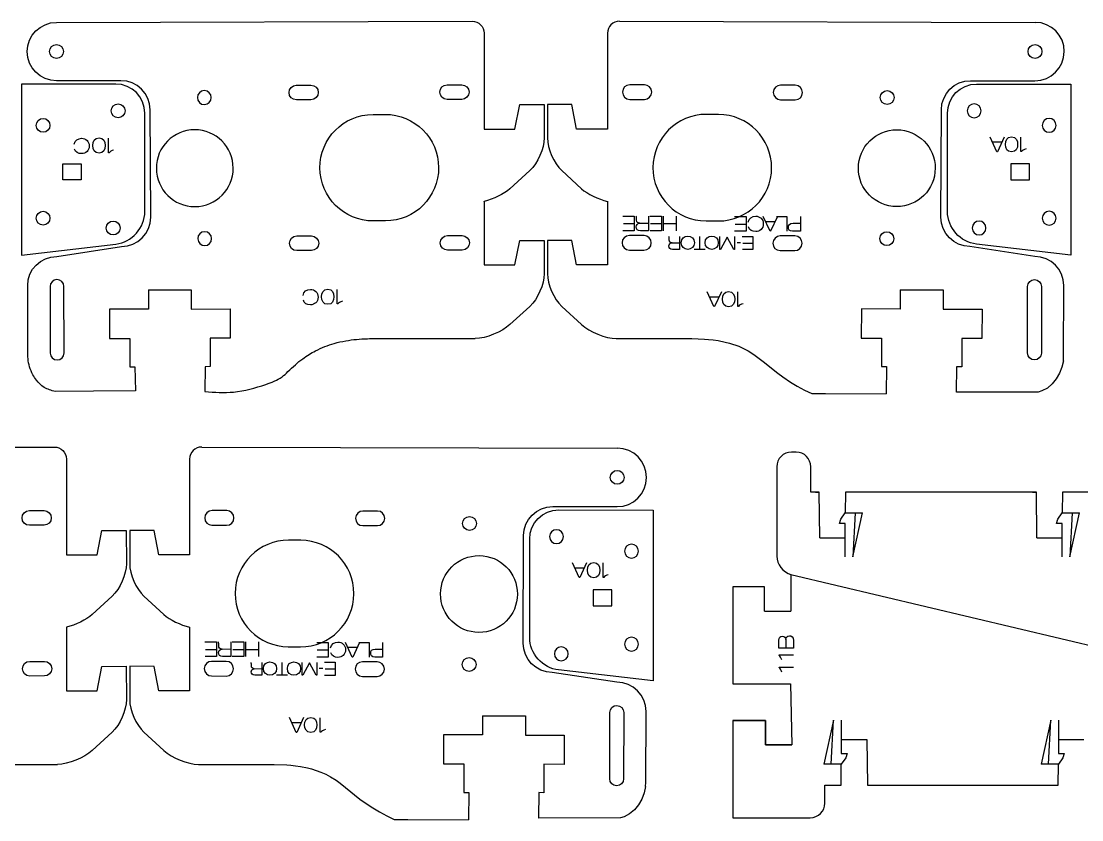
# Model space of a CAD drawing. Header units: millimetres. Extents: x -1200 to 0, y -900 to 0.
# Drawn here: x -472.6 to -254.6, y -438.1 to -273.9 of the extents above; entities that cross this region are included whole.
import ezdxf

# ---------------------------------------------------------------- set-up
doc = ezdxf.new("R2010")
doc.units = ezdxf.units.MM
doc.layers.add('CUTS', color=1, linetype='Continuous', true_color=0xff0000)
doc.layers.add('TEXT', color=5, linetype='Continuous', true_color=0x0000ff)

msp = doc.modelspace()

# ---------------------------------------------------------------- linework, layer by layer
at = {"layer": 'CUTS', "color": 1, "lineweight": 25, "true_color": 0xff0000}
for p, q in [((-465.4, -274.15), (-379.96, -273.92)), ((-349.66, -273.92), (-264.21, -274.15)), ((-446.49, -329.18), (-437.69, -329.15)), ((-446.48, -329.18), (-446.48, -333.13)), ((-437.69, -329.15), (-437.68, -333.1)), ((-291.93, -329.16), (-291.94, -333.1)), ((-291.93, -329.16), (-283.14, -329.18)), ((-283.14, -329.18), (-283.14, -333.13)), ((-446.48, -333.13), (-454.48, -333.16)), ((-454.48, -333.16), (-454.47, -339.16)), ((-437.68, -333.1), (-429.68, -333.07)), ((-429.68, -333.07), (-429.67, -339.07)), ((-299.94, -333.07), (-299.95, -339.07)), ((-291.94, -333.1), (-299.94, -333.07)), ((-283.14, -333.13), (-275.14, -333.16)), ((-275.14, -333.16), (-275.15, -339.16)), ((-454.47, -339.16), (-450.29, -339.14)), ((-450.29, -339.14), (-450.29, -344.99)), ((-429.67, -339.07), (-433.81, -339.09)), ((-433.81, -339.09), (-433.81, -344.94)), ((-399.85, -339.18), (-379.31, -339.16)), ((-350.31, -339.16), (-334.79, -339.17)), ((-334.79, -339.17), (-332.15, -339.29)), ((-332.15, -339.29), (-331.34, -339.36)), ((-331.34, -339.36), (-330.41, -339.46)), ((-330.41, -339.46), (-329.36, -339.6)), ((-329.36, -339.6), (-327.94, -339.88)), ((-327.94, -339.88), (-327.07, -340.09)), ((-327.07, -340.09), (-325.14, -340.74)), ((-299.95, -339.07), (-295.81, -339.09)), ((-295.81, -339.09), (-295.81, -344.93)), ((-275.15, -339.16), (-279.32, -339.14)), ((-279.32, -339.14), (-279.32, -344.99)), ((-325.14, -340.74), (-324.14, -341.19)), ((-324.14, -341.19), (-323.21, -341.7)), ((-323.21, -341.7), (-322.06, -342.44)), ((-471.24, -343.34), (-471.26, -342.91)), ((-322.06, -342.44), (-321.23, -343.04)), ((-321.23, -343.04), (-320.14, -343.91)), ((-320.14, -343.91), (-317.14, -346.3)), ((-258.42, -343.75), (-258.7, -345.03)), ((-258.42, -343.75), (-258.36, -342.91)), ((-450.29, -344.99), (-449.25, -344.98)), ((-449.25, -344.98), (-449.11, -349.94)), ((-434.85, -344.96), (-434.86, -350.06)), ((-433.81, -344.94), (-434.85, -344.96)), ((-317.14, -346.3), (-316.09, -347.07)), ((-295.81, -344.93), (-294.77, -344.94)), ((-294.77, -344.94), (-294.83, -350.56)), ((-280.37, -344.98), (-280.42, -350.21)), ((-279.32, -344.99), (-280.37, -344.98)), ((-259.2, -346.29), (-259.88, -347.46)), ((-258.7, -345.03), (-259.2, -346.29)), ((-316.09, -347.07), (-314.5, -348.13)), ((-314.5, -348.13), (-313.13, -348.94)), ((-260.73, -348.5), (-261.71, -349.35)), ((-259.88, -347.46), (-260.73, -348.5)), ((-457.81, -350.01), (-465.65, -350.05)), ((-449.11, -349.94), (-457.81, -350.01)), ((-313.13, -348.94), (-311.62, -349.77)), ((-311.62, -349.77), (-310.13, -350.49)), ((-310.13, -350.49), (-307.31, -350.5)), ((-307.31, -350.5), (-294.83, -350.56)), ((-263.6, -350.17), (-280.4, -350.21)), ((-262.81, -349.94), (-263.6, -350.17)), ((-261.71, -349.35), (-262.81, -349.94)), ((-551.28, -361.71), (-465.83, -361.48)), ((-435.53, -361.48), (-350.09, -361.71)), ((-310.33, -370.73), (-310.33, -365.53)), ((-308.59, -370.73), (-310.33, -370.73)), ((-309.39, -370.73), (-308.59, -370.73)), ((-308.49, -380.12), (-308.59, -370.73)), ((-303.19, -370.73), (-303.26, -375.02)), ((-263.97, -370.73), (-303.19, -370.73)), ((-264.77, -370.73), (-263.97, -370.73)), ((-263.87, -380.12), (-263.97, -370.73)), ((-258.57, -370.73), (-258.64, -375.02)), ((-219.35, -370.73), (-258.57, -370.73)), ((-308.49, -380.12), (-303.29, -380.12)), ((-263.87, -380.12), (-258.67, -380.12)), ((-314.43, -387.71), (-203.62, -414)), ((-314.43, -387.71), (-314.43, -395.2)), ((-319.83, -390.2), (-326.33, -390.2)), ((-326.33, -390.2), (-326.33, -410.2)), ((-319.83, -395.2), (-319.83, -390.2)), ((-319.83, -395.2), (-314.43, -395.2)), ((-326.33, -410.2), (-314.53, -410.2)), ((-314.53, -410.2), (-314.23, -422.69)), ((-377.81, -416.72), (-377.81, -420.66)), ((-377.81, -416.72), (-369.01, -416.74)), ((-369.01, -416.74), (-369.01, -420.69)), ((-326.33, -417.69), (-319.63, -417.69)), ((-319.63, -417.69), (-326.33, -417.69)), ((-326.33, -417.69), (-326.33, -437.69)), ((-319.63, -417.69), (-319.63, -422.69)), ((-319.63, -422.69), (-319.63, -417.69)), ((-385.81, -420.63), (-385.82, -426.63)), ((-377.81, -420.66), (-385.81, -420.63)), ((-369.01, -420.69), (-361.01, -420.72)), ((-361.01, -420.72), (-361.02, -426.72)), ((-319.63, -422.69), (-314.23, -422.69)), ((-314.23, -422.69), (-319.63, -422.69)), ((-304.01, -421.6), (-298.81, -421.6)), ((-298.81, -421.6), (-298.71, -430.99)), ((-259.39, -421.6), (-254.19, -421.6)), ((-485.72, -426.74), (-465.19, -426.72)), ((-436.18, -426.72), (-420.67, -426.73)), ((-420.67, -426.73), (-418.03, -426.85)), ((-418.03, -426.85), (-417.21, -426.92)), ((-417.21, -426.92), (-416.28, -427.02)), ((-416.28, -427.02), (-415.23, -427.16)), ((-415.23, -427.16), (-413.81, -427.44)), ((-385.82, -426.63), (-381.68, -426.65)), ((-381.68, -426.65), (-381.68, -432.49)), ((-361.02, -426.72), (-365.2, -426.7)), ((-365.2, -426.7), (-365.2, -432.55)), ((-259.49, -430.99), (-259.42, -426.7)), ((-413.81, -427.44), (-412.94, -427.65)), ((-412.94, -427.65), (-411.02, -428.3)), ((-411.02, -428.3), (-410.01, -428.75)), ((-410.01, -428.75), (-409.08, -429.26)), ((-409.08, -429.26), (-407.93, -430)), ((-407.93, -430), (-407.1, -430.6)), ((-407.1, -430.6), (-406.01, -431.47)), ((-406.01, -431.47), (-403.02, -433.86)), ((-344.29, -431.31), (-344.57, -432.59)), ((-344.29, -431.31), (-344.23, -430.47)), ((-298.71, -430.99), (-297.91, -430.99)), ((-298.71, -430.99), (-259.49, -430.99)), ((-381.68, -432.49), (-380.65, -432.5)), ((-380.65, -432.5), (-380.7, -438.12)), ((-366.25, -432.54), (-366.29, -437.77)), ((-365.2, -432.55), (-366.25, -432.54)), ((-344.57, -432.59), (-345.07, -433.85)), ((-403.02, -433.86), (-401.96, -434.63)), ((-401.96, -434.63), (-400.37, -435.69)), ((-400.37, -435.69), (-399, -436.5)), ((-345.75, -435.02), (-346.6, -436.06)), ((-345.07, -433.85), (-345.75, -435.02)), ((-399, -436.5), (-397.49, -437.33)), ((-397.49, -437.33), (-396, -438.05)), ((-396, -438.05), (-393.18, -438.06)), ((-393.18, -438.06), (-380.7, -438.12)), ((-349.47, -437.73), (-366.27, -437.77)), ((-348.69, -437.5), (-349.47, -437.73)), ((-347.59, -436.91), (-348.69, -437.5)), ((-346.6, -436.06), (-347.59, -436.91)), ((-326.33, -437.69), (-310.43, -437.69))]:
    msp.add_line(p, q, dxfattribs=at)
for points in [[(-377.48, -276.38), (-377.48, -296.09), (-371.15, -296.09), (-370.17, -291.07), (-365.17, -291.05), (-365.15, -297.9)], [(-352.14, -276.38), (-352.14, -296.09), (-358.47, -296.09), (-359.45, -291.07), (-364.45, -291.05), (-364.47, -297.9)], [(-453.21, -286.84), (-472.58, -286.89), (-472.58, -322.01), (-453.18, -319.76)], [(-452.14, -286.15), (-465.37, -286.17)], [(-416.09, -287.08), (-413.08, -287.07), (-413.08, -287.07)], [(-385.09, -287), (-382.08, -286.99), (-382.08, -286.99)], [(-344.53, -287), (-347.54, -286.99), (-347.54, -286.99)], [(-313.53, -287.08), (-316.54, -287.07), (-316.54, -287.07)], [(-277.48, -286.15), (-264.25, -286.17)], [(-276.26, -286.84), (-256.89, -286.89), (-256.89, -322.01), (-276.29, -319.76)], [(-413.07, -290.07), (-416.08, -290.08)], [(-382.07, -289.99), (-385.08, -290)], [(-347.55, -289.99), (-344.54, -290)], [(-316.55, -290.07), (-313.54, -290.08)], [(-447.22, -313.07), (-447.22, -292.85), (-447.22, -292.85)], [(-447.22, -313.07), (-447.22, -292.85), (-447.22, -292.85)], [(-446.02, -314.23), (-446.13, -292.14)], [(-400.32, -293.09), (-397.82, -293.08), (-397.82, -293.08)], [(-329.3, -293.09), (-331.8, -293.08), (-331.8, -293.08)], [(-283.6, -314.23), (-283.49, -292.14)], [(-282.25, -313.07), (-282.25, -292.85), (-282.25, -292.85)], [(-282.25, -313.07), (-282.25, -292.85), (-282.25, -292.85)], [(-464.09, -303.97), (-464.09, -303.26), (-460.29, -303.26), (-460.29, -306.56), (-464.09, -306.56), (-464.09, -303.97), (-464.09, -303.97)], [(-368.08, -304.6), (-372.17, -308.36)], [(-361.54, -304.6), (-357.45, -308.36)], [(-265.38, -303.97), (-265.38, -303.26), (-269.18, -303.26), (-269.18, -306.56), (-265.38, -306.56), (-265.38, -303.97), (-265.38, -303.97)], [(-377.48, -310.96), (-377.48, -310.95), (-377.48, -324.03), (-371.15, -324.03), (-370.17, -319.01), (-365.17, -319), (-365.15, -325.84)], [(-352.14, -310.96), (-352.14, -310.95), (-352.14, -324.03), (-358.47, -324.03), (-359.45, -319.01), (-364.45, -319), (-364.47, -325.84)], [(-397.76, -314.98), (-400.26, -314.99)], [(-331.86, -314.98), (-329.36, -314.99)], [(-416.01, -318.08), (-413, -318.07), (-413, -318.07)], [(-385.01, -318), (-382, -317.99), (-382, -317.99)], [(-344.61, -318), (-347.62, -317.99), (-347.62, -317.99)], [(-313.61, -318.08), (-316.62, -318.07), (-316.62, -318.07)], [(-465.32, -322.28), (-452.01, -320.25)], [(-264.3, -322.28), (-277.61, -320.25)], [(-412.99, -321.07), (-416, -321.08)], [(-381.99, -320.99), (-385, -321)], [(-347.63, -320.99), (-344.62, -321)], [(-316.63, -321.07), (-313.62, -321.08)], [(-471.26, -342.91), (-471.3, -328.29)], [(-466.71, -328.48), (-466.68, -342.15), (-466.68, -342.15)], [(-463.83, -342.14), (-463.86, -328.48)], [(-265.79, -342.14), (-265.76, -328.47)], [(-262.91, -328.48), (-262.94, -342.15), (-262.94, -342.15)], [(-258.36, -342.91), (-258.32, -328.29)], [(-368.08, -332.55), (-372.17, -336.31)], [(-361.54, -332.55), (-357.45, -336.31)], [(-463.36, -363.94), (-463.36, -383.65), (-457.03, -383.65), (-456.04, -378.63), (-451.04, -378.61), (-451.02, -385.46)], [(-438.01, -363.94), (-438.01, -383.65), (-444.34, -383.65), (-445.32, -378.63), (-450.32, -378.61), (-450.34, -385.46)], [(-313.33, -362.53), (-314.33, -362.53)], [(-317.33, -365.53), (-317.33, -366.23)], [(-470.96, -374.56), (-467.95, -374.55), (-467.95, -374.55)], [(-430.4, -374.56), (-433.41, -374.55), (-433.41, -374.55)], [(-399.4, -374.64), (-402.41, -374.63), (-402.41, -374.63)], [(-363.35, -373.71), (-350.12, -373.73)], [(-362.13, -374.4), (-342.76, -374.45), (-342.76, -409.57), (-362.16, -407.32)], [(-317.33, -373.73), (-317.33, -374.43)], [(-303.26, -384.06), (-303.26, -377.22), (-304.46, -377.22), (-304.18, -376.34), (-303.26, -375.02), (-301.2, -375.02), (-301.7, -384.06), (-299.69, -375.02)], [(-301.2, -375.02), (-299.69, -375.02)], [(-258.63, -384.06), (-258.63, -377.22), (-259.84, -377.22), (-259.55, -376.34), (-258.64, -375.02), (-256.58, -375.02), (-257.08, -384.06), (-255.07, -375.02)], [(-256.58, -375.02), (-255.07, -375.02)], [(-467.95, -377.55), (-470.96, -377.56)], [(-433.42, -377.55), (-430.41, -377.56)], [(-402.42, -377.63), (-399.41, -377.64)], [(-415.17, -380.65), (-417.67, -380.64), (-417.67, -380.64)], [(-369.47, -401.79), (-369.37, -379.7)], [(-368.12, -400.63), (-368.12, -380.41), (-368.12, -380.41)], [(-368.12, -400.63), (-368.12, -380.41), (-368.12, -380.41)], [(-317.33, -380.43), (-317.33, -383.92)], [(-453.95, -392.16), (-458.04, -395.92)], [(-447.41, -392.16), (-443.32, -395.92)], [(-351.25, -391.53), (-351.25, -390.82), (-355.05, -390.82), (-355.05, -394.12), (-351.25, -394.12), (-351.25, -391.53), (-351.25, -391.53)], [(-463.35, -398.52), (-463.36, -398.51), (-463.36, -411.59), (-457.03, -411.59), (-456.04, -406.57), (-451.04, -406.56), (-451.02, -413.4)], [(-438.01, -398.52), (-438.01, -398.51), (-438.01, -411.59), (-444.34, -411.59), (-445.32, -406.57), (-450.32, -406.56), (-450.34, -413.4)], [(-417.73, -402.54), (-415.23, -402.55)], [(-470.88, -405.56), (-467.87, -405.55), (-467.87, -405.55)], [(-430.48, -405.56), (-433.49, -405.55), (-433.49, -405.55)], [(-399.48, -405.64), (-402.49, -405.63), (-402.49, -405.63)], [(-467.86, -408.55), (-470.87, -408.56)], [(-433.5, -408.55), (-430.49, -408.56)], [(-402.5, -408.63), (-399.49, -408.64)], [(-350.18, -409.84), (-363.48, -407.81)], [(-351.66, -429.7), (-351.63, -416.03)], [(-348.78, -416.04), (-348.81, -429.71), (-348.81, -429.71)], [(-344.23, -430.47), (-344.19, -415.85)], [(-304.08, -417.66), (-304.08, -424.5), (-302.88, -424.5), (-303.16, -425.38), (-304.08, -426.7), (-306.14, -426.7), (-305.64, -417.66), (-307.65, -426.7)], [(-259.42, -417.66), (-259.42, -424.5), (-258.22, -424.5), (-258.51, -425.38), (-259.42, -426.7), (-261.48, -426.7), (-260.98, -417.66), (-262.99, -426.7)], [(-453.95, -420.11), (-458.04, -423.87)], [(-447.41, -420.11), (-443.32, -423.87)], [(-306.14, -426.7), (-307.65, -426.7)], [(-307.43, -434.69), (-307.43, -430.99), (-304.11, -430.99), (-304.08, -426.7)], [(-261.48, -426.7), (-262.99, -426.7)]]:
    msp.add_lwpolyline(points, dxfattribs=at)
for points in [[(-471.39, -280.18), (-471.4, -276.87), (-468.72, -274.16), (-465.4, -274.15)], [(-379.96, -273.92), (-378.6, -273.92), (-377.49, -275.02), (-377.48, -276.38)], [(-349.66, -273.92), (-351.02, -273.92), (-352.13, -275.02), (-352.14, -276.38)], [(-258.23, -280.18), (-258.22, -276.87), (-260.9, -274.16), (-264.21, -274.15)], [(-466.8, -280.15), (-466.8, -279.37), (-466.17, -278.73), (-465.38, -278.73)], [(-465.38, -278.73), (-464.59, -278.73), (-463.95, -279.37), (-463.95, -280.15)], [(-265.67, -280.15), (-265.67, -279.37), (-265.03, -278.73), (-264.24, -278.73)], [(-264.24, -278.73), (-263.45, -278.73), (-262.82, -279.37), (-262.82, -280.15)], [(-465.37, -286.17), (-468.69, -286.18), (-471.38, -283.5), (-471.39, -280.18)], [(-465.38, -281.58), (-466.17, -281.58), (-466.8, -280.94), (-466.8, -280.15)], [(-463.95, -280.15), (-463.95, -280.94), (-464.59, -281.58), (-465.38, -281.58)], [(-264.24, -281.58), (-265.03, -281.58), (-265.67, -280.94), (-265.67, -280.15)], [(-264.25, -286.17), (-260.93, -286.18), (-258.24, -283.5), (-258.23, -280.18)], [(-262.82, -280.15), (-262.82, -280.94), (-263.45, -281.58), (-264.24, -281.58)], [(-447.22, -292.85), (-447.21, -289.53), (-449.89, -286.84), (-453.21, -286.84)], [(-446.13, -292.14), (-446.13, -288.82), (-448.83, -286.14), (-452.14, -286.15)], [(-417.59, -288.59), (-417.59, -287.76), (-416.92, -287.09), (-416.09, -287.08)], [(-413.08, -287.07), (-412.25, -287.07), (-411.58, -287.74), (-411.58, -288.57)], [(-386.59, -288.5), (-386.59, -287.67), (-385.92, -287), (-385.09, -287)], [(-382.08, -286.99), (-381.25, -286.99), (-380.58, -287.66), (-380.58, -288.49)], [(-347.54, -286.99), (-348.37, -286.99), (-349.04, -287.66), (-349.04, -288.49)], [(-343.03, -288.5), (-343.03, -287.67), (-343.7, -287), (-344.53, -287)], [(-316.54, -287.07), (-317.37, -287.07), (-318.04, -287.74), (-318.04, -288.57)], [(-312.03, -288.59), (-312.03, -287.76), (-312.7, -287.08), (-313.53, -287.08)], [(-283.49, -292.14), (-283.48, -288.82), (-280.79, -286.14), (-277.48, -286.15)], [(-282.25, -292.85), (-282.25, -289.53), (-279.57, -286.84), (-276.26, -286.84)], [(-435, -288.2), (-435.79, -288.21), (-436.42, -288.85), (-436.42, -289.63)], [(-436.42, -289.63), (-436.42, -290.42), (-435.78, -291.06), (-434.99, -291.05)], [(-433.57, -289.62), (-433.57, -288.84), (-434.21, -288.2), (-435, -288.2)], [(-434.99, -291.05), (-434.2, -291.05), (-433.57, -290.41), (-433.57, -289.62)], [(-416.08, -290.08), (-416.91, -290.09), (-417.58, -289.42), (-417.59, -288.59)], [(-411.58, -288.57), (-411.58, -289.4), (-412.24, -290.07), (-413.07, -290.07)], [(-385.08, -290), (-385.91, -290), (-386.58, -289.33), (-386.59, -288.5)], [(-380.58, -288.49), (-380.58, -289.31), (-381.25, -289.99), (-382.07, -289.99)], [(-349.04, -288.49), (-349.04, -289.31), (-348.37, -289.99), (-347.55, -289.99)], [(-344.54, -290), (-343.71, -290), (-343.03, -289.33), (-343.03, -288.5)], [(-318.04, -288.57), (-318.04, -289.4), (-317.37, -290.07), (-316.55, -290.07)], [(-313.54, -290.08), (-312.71, -290.09), (-312.03, -289.41), (-312.03, -288.59)], [(-296.05, -289.62), (-296.05, -288.84), (-295.41, -288.2), (-294.62, -288.2)], [(-294.63, -291.05), (-295.41, -291.05), (-296.05, -290.41), (-296.05, -289.62)], [(-293.2, -289.63), (-293.2, -290.42), (-293.84, -291.05), (-294.63, -291.05)], [(-294.62, -288.2), (-293.83, -288.21), (-293.2, -288.84), (-293.2, -289.63)], [(-454.15, -292.34), (-454.15, -291.55), (-453.51, -290.92), (-452.72, -290.92)], [(-452.72, -290.92), (-451.93, -290.92), (-451.3, -291.55), (-451.3, -292.34)], [(-276.74, -290.92), (-277.53, -290.92), (-278.17, -291.55), (-278.17, -292.34)], [(-275.32, -292.34), (-275.32, -291.55), (-275.96, -290.92), (-276.74, -290.92)], [(-469.57, -295.34), (-469.57, -294.55), (-468.93, -293.91), (-468.14, -293.91)], [(-468.14, -293.91), (-467.36, -293.91), (-466.72, -294.55), (-466.72, -295.34)], [(-452.72, -293.76), (-453.51, -293.76), (-454.15, -293.13), (-454.15, -292.34)], [(-451.3, -292.34), (-451.3, -293.13), (-451.93, -293.76), (-452.72, -293.76)], [(-411.24, -304.07), (-411.26, -298.02), (-406.37, -293.11), (-400.32, -293.09)], [(-397.82, -293.08), (-391.77, -293.07), (-386.86, -297.96), (-386.84, -304)], [(-331.8, -293.08), (-337.85, -293.07), (-342.76, -297.96), (-342.78, -304)], [(-318.38, -304.07), (-318.36, -298.02), (-323.25, -293.11), (-329.3, -293.09)], [(-278.17, -292.34), (-278.17, -293.13), (-277.53, -293.76), (-276.74, -293.76)], [(-276.74, -293.76), (-275.96, -293.76), (-275.32, -293.13), (-275.32, -292.34)], [(-261.32, -293.91), (-262.11, -293.91), (-262.75, -294.55), (-262.75, -295.34)], [(-259.9, -295.34), (-259.9, -294.55), (-260.53, -293.91), (-261.32, -293.91)], [(-468.14, -296.76), (-468.93, -296.76), (-469.57, -296.13), (-469.57, -295.34)], [(-466.72, -295.34), (-466.72, -296.13), (-467.36, -296.76), (-468.14, -296.76)], [(-436.98, -296.24), (-441.34, -296.25), (-444.87, -299.8), (-444.86, -304.16)], [(-429.06, -304.12), (-429.07, -299.76), (-432.61, -296.23), (-436.98, -296.24)], [(-300.56, -304.12), (-300.55, -299.76), (-297, -296.23), (-292.64, -296.24)], [(-292.64, -296.24), (-288.28, -296.25), (-284.75, -299.8), (-284.76, -304.16)], [(-262.75, -295.34), (-262.75, -296.13), (-262.11, -296.76), (-261.32, -296.76)], [(-261.32, -296.76), (-260.53, -296.76), (-259.9, -296.13), (-259.9, -295.34)], [(-365.15, -297.9), (-365.14, -300.1), (-366.46, -303.12), (-368.08, -304.6)], [(-364.47, -297.9), (-364.48, -300.1), (-363.16, -303.12), (-361.54, -304.6)], [(-444.86, -304.16), (-444.84, -308.52), (-441.3, -312.05), (-436.93, -312.04)], [(-436.93, -312.04), (-432.57, -312.03), (-429.04, -308.48), (-429.06, -304.12)], [(-400.26, -314.99), (-406.31, -315.01), (-411.22, -310.12), (-411.24, -304.07)], [(-386.84, -304), (-386.82, -310.05), (-391.71, -314.97), (-397.76, -314.98)], [(-342.78, -304), (-342.8, -310.05), (-337.91, -314.97), (-331.86, -314.98)], [(-329.36, -314.99), (-323.31, -315.01), (-318.4, -310.12), (-318.38, -304.07)], [(-292.68, -312.04), (-297.05, -312.03), (-300.58, -308.48), (-300.56, -304.12)], [(-284.76, -304.16), (-284.78, -308.52), (-288.32, -312.05), (-292.68, -312.04)], [(-372.17, -308.36), (-373.37, -309.47), (-375.61, -310.5), (-377.48, -310.96)], [(-357.45, -308.36), (-356.25, -309.47), (-354.01, -310.5), (-352.14, -310.96)], [(-469.57, -314.44), (-469.57, -313.65), (-468.93, -313.01), (-468.14, -313.01)], [(-468.14, -313.01), (-467.36, -313.01), (-466.72, -313.65), (-466.72, -314.44)], [(-453.18, -319.76), (-449.9, -319.38), (-447.22, -316.37), (-447.22, -313.07)], [(-276.29, -319.76), (-279.57, -319.38), (-282.25, -316.37), (-282.25, -313.07)], [(-261.32, -313.01), (-262.11, -313.01), (-262.75, -313.65), (-262.75, -314.44)], [(-259.9, -314.44), (-259.9, -313.65), (-260.53, -313.01), (-261.32, -313.01)], [(-468.14, -315.86), (-468.93, -315.86), (-469.57, -315.23), (-469.57, -314.44)], [(-466.72, -314.44), (-466.72, -315.23), (-467.36, -315.86), (-468.14, -315.86)], [(-455.15, -316.44), (-455.15, -315.65), (-454.51, -315.01), (-453.72, -315.01)], [(-453.72, -315.01), (-452.93, -315.01), (-452.3, -315.65), (-452.3, -316.44)], [(-452.01, -320.25), (-448.69, -320.24), (-446.01, -317.54), (-446.02, -314.23)], [(-277.61, -320.25), (-280.93, -320.24), (-283.6, -317.54), (-283.6, -314.23)], [(-275.74, -315.01), (-276.53, -315.01), (-277.17, -315.65), (-277.17, -316.44)], [(-274.32, -316.44), (-274.32, -315.65), (-274.96, -315.01), (-275.74, -315.01)], [(-262.75, -314.44), (-262.75, -315.23), (-262.11, -315.86), (-261.32, -315.86)], [(-261.32, -315.86), (-260.53, -315.86), (-259.9, -315.23), (-259.9, -314.44)], [(-453.72, -317.86), (-454.51, -317.86), (-455.15, -317.23), (-455.15, -316.44)], [(-452.3, -316.44), (-452.3, -317.23), (-452.93, -317.86), (-453.72, -317.86)], [(-434.92, -317.21), (-435.71, -317.21), (-436.34, -317.85), (-436.34, -318.64)], [(-433.49, -318.63), (-433.49, -317.84), (-434.13, -317.21), (-434.92, -317.21)], [(-417.5, -319.59), (-417.5, -318.76), (-416.84, -318.09), (-416.01, -318.08)], [(-413, -318.07), (-412.17, -318.07), (-411.5, -318.74), (-411.49, -319.57)], [(-386.5, -319.5), (-386.51, -318.67), (-385.84, -318), (-385.01, -318)], [(-382, -317.99), (-381.17, -317.99), (-380.5, -318.66), (-380.49, -319.49)], [(-347.62, -317.99), (-348.45, -317.99), (-349.12, -318.66), (-349.13, -319.48)], [(-343.12, -319.5), (-343.11, -318.67), (-343.78, -318), (-344.61, -318)], [(-316.62, -318.07), (-317.45, -318.07), (-318.12, -318.74), (-318.13, -319.57)], [(-312.12, -319.59), (-312.11, -318.76), (-312.78, -318.08), (-313.61, -318.08)], [(-296.13, -318.63), (-296.13, -317.84), (-295.49, -317.21), (-294.7, -317.21)], [(-294.7, -317.21), (-293.91, -317.21), (-293.28, -317.85), (-293.28, -318.64)], [(-277.17, -316.44), (-277.17, -317.23), (-276.53, -317.86), (-275.74, -317.86)], [(-275.74, -317.86), (-274.96, -317.86), (-274.32, -317.23), (-274.32, -316.44)], [(-436.34, -318.64), (-436.34, -319.43), (-435.7, -320.06), (-434.91, -320.06)], [(-434.91, -320.06), (-434.13, -320.06), (-433.49, -319.42), (-433.49, -318.63)], [(-416, -321.08), (-416.83, -321.09), (-417.5, -320.42), (-417.5, -319.59)], [(-411.49, -319.57), (-411.49, -320.4), (-412.16, -321.07), (-412.99, -321.07)], [(-385, -321), (-385.83, -321), (-386.5, -320.33), (-386.5, -319.5)], [(-380.49, -319.49), (-380.49, -320.31), (-381.16, -320.99), (-381.99, -320.99)], [(-349.13, -319.48), (-349.13, -320.31), (-348.46, -320.99), (-347.63, -320.99)], [(-344.62, -321), (-343.79, -321), (-343.12, -320.33), (-343.12, -319.5)], [(-318.13, -319.57), (-318.13, -320.4), (-317.46, -321.07), (-316.63, -321.07)], [(-313.62, -321.08), (-312.79, -321.09), (-312.12, -320.42), (-312.12, -319.59)], [(-294.71, -320.06), (-295.49, -320.05), (-296.13, -319.42), (-296.13, -318.63)], [(-293.28, -318.64), (-293.28, -319.42), (-293.92, -320.06), (-294.71, -320.06)], [(-471.3, -328.29), (-471.31, -324.98), (-468.63, -322.29), (-465.32, -322.28)], [(-258.32, -328.29), (-258.31, -324.98), (-260.99, -322.29), (-264.3, -322.28)], [(-365.15, -325.84), (-365.14, -328.04), (-366.46, -331.06), (-368.08, -332.55)], [(-364.47, -325.84), (-364.48, -328.04), (-363.16, -331.06), (-361.54, -332.55)], [(-465.29, -327.05), (-466.08, -327.06), (-466.72, -327.7), (-466.71, -328.48)], [(-463.86, -328.48), (-463.87, -327.69), (-464.51, -327.05), (-465.29, -327.05)], [(-265.76, -328.47), (-265.75, -327.69), (-265.11, -327.05), (-264.33, -327.05)], [(-264.33, -327.05), (-263.54, -327.06), (-262.9, -327.7), (-262.91, -328.48)], [(-372.17, -336.31), (-373.79, -337.8), (-377.11, -339.15), (-379.31, -339.16)], [(-357.45, -336.31), (-355.83, -337.8), (-352.51, -339.15), (-350.31, -339.16)], [(-466.68, -342.15), (-466.67, -342.93), (-466.03, -343.57), (-465.25, -343.57)], [(-465.25, -343.57), (-464.46, -343.56), (-463.82, -342.93), (-463.83, -342.14)], [(-264.37, -343.57), (-265.16, -343.56), (-265.79, -342.93), (-265.79, -342.14)], [(-262.94, -342.15), (-262.95, -342.93), (-263.58, -343.57), (-264.37, -343.57)], [(-465.83, -361.48), (-464.47, -361.48), (-463.36, -362.58), (-463.36, -363.94)], [(-435.53, -361.48), (-436.9, -361.48), (-438, -362.58), (-438.01, -363.94)], [(-344.1, -367.74), (-344.09, -364.43), (-346.77, -361.72), (-350.09, -361.71)], [(-314.33, -362.53), (-315.98, -362.53), (-317.33, -363.88), (-317.33, -365.53)], [(-310.33, -365.53), (-310.33, -363.88), (-311.68, -362.53), (-313.33, -362.53)], [(-317.33, -366.23), (-317.33, -367.88), (-317.33, -372.08), (-317.33, -373.73)], [(-351.54, -367.71), (-351.54, -366.93), (-350.9, -366.29), (-350.11, -366.29)], [(-350.11, -369.14), (-350.9, -369.14), (-351.54, -368.5), (-351.54, -367.71)], [(-350.12, -373.73), (-346.81, -373.74), (-344.11, -371.06), (-344.1, -367.74)], [(-350.11, -366.29), (-349.33, -366.29), (-348.69, -366.93), (-348.69, -367.71)], [(-348.69, -367.71), (-348.69, -368.5), (-349.33, -369.14), (-350.11, -369.14)], [(-472.46, -376.06), (-472.46, -375.23), (-471.79, -374.56), (-470.96, -374.56)], [(-467.95, -374.55), (-467.13, -374.55), (-466.45, -375.22), (-466.45, -376.05)], [(-433.41, -374.55), (-434.24, -374.55), (-434.91, -375.22), (-434.91, -376.05)], [(-428.9, -376.06), (-428.9, -375.23), (-429.57, -374.56), (-430.4, -374.56)], [(-402.41, -374.63), (-403.24, -374.63), (-403.91, -375.3), (-403.91, -376.13)], [(-397.9, -376.15), (-397.9, -375.32), (-398.57, -374.64), (-399.4, -374.64)], [(-369.37, -379.7), (-369.36, -376.38), (-366.66, -373.7), (-363.35, -373.71)], [(-368.12, -380.41), (-368.13, -377.09), (-365.44, -374.4), (-362.13, -374.4)], [(-317.33, -374.43), (-317.33, -376.08), (-317.33, -378.78), (-317.33, -380.43)], [(-470.96, -377.56), (-471.78, -377.56), (-472.46, -376.89), (-472.46, -376.06)], [(-466.45, -376.05), (-466.45, -376.87), (-467.12, -377.55), (-467.95, -377.55)], [(-434.91, -376.05), (-434.92, -376.87), (-434.25, -377.55), (-433.42, -377.55)], [(-430.41, -377.56), (-429.58, -377.56), (-428.91, -376.89), (-428.9, -376.06)], [(-403.91, -376.13), (-403.92, -376.96), (-403.25, -377.63), (-402.42, -377.63)], [(-399.41, -377.64), (-398.58, -377.65), (-397.91, -376.97), (-397.9, -376.15)], [(-381.92, -377.18), (-381.92, -376.4), (-381.28, -375.76), (-380.49, -375.76)], [(-380.49, -375.76), (-379.7, -375.77), (-379.07, -376.4), (-379.07, -377.19)], [(-380.5, -378.61), (-381.29, -378.61), (-381.92, -377.97), (-381.92, -377.18)], [(-379.07, -377.19), (-379.07, -377.98), (-379.71, -378.61), (-380.5, -378.61)], [(-362.62, -378.48), (-363.4, -378.48), (-364.04, -379.11), (-364.04, -379.9)], [(-361.19, -379.9), (-361.19, -379.11), (-361.83, -378.48), (-362.62, -378.48)], [(-417.67, -380.64), (-423.72, -380.63), (-428.63, -385.52), (-428.65, -391.56)], [(-404.25, -391.63), (-404.23, -385.58), (-409.12, -380.67), (-415.17, -380.65)], [(-364.04, -379.9), (-364.04, -380.69), (-363.4, -381.32), (-362.62, -381.32)], [(-362.62, -381.32), (-361.83, -381.32), (-361.19, -380.69), (-361.19, -379.9)], [(-347.19, -381.47), (-347.98, -381.47), (-348.62, -382.11), (-348.62, -382.9)], [(-345.77, -382.9), (-345.77, -382.11), (-346.41, -381.47), (-347.19, -381.47)], [(-348.62, -382.9), (-348.62, -383.69), (-347.98, -384.32), (-347.19, -384.32)], [(-347.19, -384.32), (-346.41, -384.32), (-345.77, -383.69), (-345.77, -382.9)], [(-451.02, -385.46), (-451.01, -387.66), (-452.33, -390.68), (-453.95, -392.16)], [(-450.34, -385.46), (-450.35, -387.66), (-449.03, -390.68), (-447.41, -392.16)], [(-386.44, -391.68), (-386.42, -387.32), (-382.88, -383.79), (-378.51, -383.8)], [(-378.51, -383.8), (-374.15, -383.81), (-370.62, -387.36), (-370.64, -391.72)], [(-317.33, -383.92), (-317.33, -385.57), (-316.02, -387.28), (-314.43, -387.71)], [(-428.65, -391.56), (-428.67, -397.61), (-423.78, -402.53), (-417.73, -402.54)], [(-415.23, -402.55), (-409.18, -402.57), (-404.27, -397.68), (-404.25, -391.63)], [(-378.56, -399.6), (-382.92, -399.59), (-386.45, -396.04), (-386.44, -391.68)], [(-370.64, -391.72), (-370.65, -396.08), (-374.19, -399.61), (-378.56, -399.6)], [(-458.04, -395.92), (-459.25, -397.03), (-461.48, -398.06), (-463.35, -398.52)], [(-443.32, -395.92), (-442.12, -397.03), (-439.88, -398.06), (-438.01, -398.52)], [(-362.16, -407.32), (-365.44, -406.94), (-368.12, -403.93), (-368.12, -400.63)], [(-347.19, -400.57), (-347.98, -400.57), (-348.62, -401.21), (-348.62, -402)], [(-345.77, -402), (-345.77, -401.21), (-346.41, -400.57), (-347.19, -400.57)], [(-363.48, -407.81), (-366.8, -407.8), (-369.48, -405.1), (-369.47, -401.79)], [(-361.62, -402.57), (-362.4, -402.57), (-363.04, -403.21), (-363.04, -404)], [(-360.19, -404), (-360.19, -403.21), (-360.83, -402.57), (-361.62, -402.57)], [(-348.62, -402), (-348.62, -402.79), (-347.98, -403.42), (-347.19, -403.42)], [(-347.19, -403.42), (-346.41, -403.42), (-345.77, -402.79), (-345.77, -402)], [(-382, -406.19), (-382, -405.4), (-381.36, -404.77), (-380.57, -404.77)], [(-380.57, -404.77), (-379.78, -404.77), (-379.15, -405.41), (-379.15, -406.2)], [(-363.04, -404), (-363.04, -404.79), (-362.4, -405.42), (-361.62, -405.42)], [(-361.62, -405.42), (-360.83, -405.42), (-360.19, -404.79), (-360.19, -404)], [(-472.37, -407.06), (-472.38, -406.23), (-471.71, -405.56), (-470.88, -405.56)], [(-470.87, -408.56), (-471.7, -408.56), (-472.37, -407.89), (-472.37, -407.06)], [(-467.87, -405.55), (-467.04, -405.55), (-466.37, -406.22), (-466.37, -407.05)], [(-466.37, -407.05), (-466.36, -407.87), (-467.03, -408.55), (-467.86, -408.55)], [(-433.49, -405.55), (-434.32, -405.55), (-435, -406.22), (-435, -407.04)], [(-435, -407.04), (-435, -407.87), (-434.33, -408.55), (-433.5, -408.55)], [(-430.49, -408.56), (-429.66, -408.56), (-428.99, -407.89), (-428.99, -407.06)], [(-428.99, -407.06), (-428.99, -406.23), (-429.66, -405.56), (-430.48, -405.56)], [(-402.49, -405.63), (-403.32, -405.63), (-404, -406.3), (-404, -407.13)], [(-404, -407.13), (-404, -407.96), (-403.33, -408.63), (-402.5, -408.63)], [(-399.49, -408.64), (-398.66, -408.65), (-397.99, -407.98), (-397.99, -407.15)], [(-397.99, -407.15), (-397.99, -406.32), (-398.66, -405.64), (-399.48, -405.64)], [(-380.58, -407.62), (-381.37, -407.61), (-382, -406.98), (-382, -406.19)], [(-379.15, -406.2), (-379.15, -406.98), (-379.79, -407.62), (-380.58, -407.62)], [(-344.19, -415.85), (-344.18, -412.54), (-346.86, -409.85), (-350.18, -409.84)], [(-451.02, -413.4), (-451.01, -415.6), (-452.33, -418.62), (-453.95, -420.11)], [(-450.34, -413.4), (-450.35, -415.6), (-449.03, -418.62), (-447.41, -420.11)], [(-351.63, -416.03), (-351.63, -415.25), (-350.99, -414.61), (-350.2, -414.61)], [(-350.2, -414.61), (-349.41, -414.62), (-348.78, -415.26), (-348.78, -416.04)], [(-458.04, -423.87), (-459.66, -425.36), (-462.99, -426.71), (-465.19, -426.72)], [(-443.32, -423.87), (-441.7, -425.36), (-438.38, -426.71), (-436.18, -426.72)], [(-350.24, -431.13), (-351.03, -431.12), (-351.67, -430.49), (-351.66, -429.7)], [(-348.81, -429.71), (-348.82, -430.49), (-349.46, -431.13), (-350.24, -431.13)], [(-310.43, -437.69), (-308.78, -437.69), (-307.43, -436.34), (-307.43, -434.69)]]:
    msp.add_open_spline(points, degree=3, dxfattribs=at)
for points, knots in [([(-434.86, -350.06), (-432.89, -350.2), (-428.64, -350.51), (-423.35, -349.01), (-419.48, -347.57), (-417.69, -345.87), (-416.34, -344.55), (-414.48, -343.07), (-411.88, -341.43), (-408.86, -340.24), (-405.27, -339.45), (-402.43, -339.2), (-400.39, -339.18), (-399.85, -339.18)], [0, 0, 0, 0, 5.875427, 12.707763, 16.361945, 17.995967, 20.0759, 22.036762, 25.11717, 29.265572, 31.675807, 36.152851, 37.779355, 37.779355, 37.779355, 37.779355]), ([(-465.65, -350.05), (-466.45, -349.84), (-467.95, -349.43), (-469.37, -347.98), (-470.33, -346.53), (-470.99, -345.05), (-471.16, -343.91), (-471.24, -343.34)], [0, 0, 0, 0, 2.433095, 4.57217, 5.897493, 7.664195, 9.361944, 9.361944, 9.361944, 9.361944])]:
    msp.add_open_spline(points, degree=3, knots=knots, dxfattribs=at)
at = {"layer": 'TEXT', "color": 5, "lineweight": 25, "true_color": 0x0000ff}
for points in [[(-454.58, -300.98), (-454.69, -300.98), (-454.69, -298)], [(-270.56, -297.74), (-271.95, -300.75), (-272.06, -300.75), (-273.44, -297.73)], [(-267.02, -300.73), (-267.13, -300.73), (-267.13, -297.75)], [(-272.99, -298.73), (-271.01, -298.74)], [(-348.99, -313.98), (-346.61, -313.98), (-346.61, -317), (-348.96, -317)], [(-346.61, -315.6), (-348.86, -315.6)], [(-345.49, -315.46), (-345.48, -315.45), (-343.71, -315.44)], [(-343.71, -313.98), (-343.71, -317), (-345.37, -317)], [(-343.41, -313.98), (-341.03, -313.98), (-341.03, -317), (-343.38, -317)], [(-341.03, -315.6), (-343.29, -315.6)], [(-340.6, -317), (-340.6, -313.98)], [(-338.01, -315.6), (-340.6, -315.6)], [(-338.01, -313.98), (-338.01, -317)], [(-326.03, -314.08), (-323.65, -314.08), (-323.65, -317.1), (-326, -317.1)], [(-323.65, -315.69), (-325.9, -315.69)], [(-317.21, -314.08), (-318.6, -317.1), (-318.71, -317.1), (-320.1, -314.08)], [(-319.64, -315.08), (-317.66, -315.08)], [(-317.35, -314.08), (-315.23, -314.08), (-315.23, -317.1)], [(-312.48, -314.08), (-312.48, -317.1), (-314.09, -317.1)], [(-313.97, -315.45), (-312.48, -315.45)], [(-337.32, -318.21), (-337.32, -320.83), (-338.76, -320.83)], [(-333.19, -318.21), (-333.19, -320.83)], [(-326.03, -318.21), (-326.03, -320.83), (-326.15, -320.83), (-327.52, -318.29), (-327.53, -318.29), (-328.9, -320.83), (-329.02, -320.83), (-329.02, -318.21)], [(-324.41, -318.16), (-322.26, -318.16), (-322.26, -320.89), (-324.39, -320.89)], [(-338.86, -319.49), (-338.86, -319.49), (-337.32, -319.48)], [(-324.79, -319.47), (-325.49, -319.47)], [(-322.26, -319.62), (-324.3, -319.62)], [(-332.05, -320.83), (-334.31, -320.83)], [(-407.56, -332.06), (-407.67, -332.06), (-407.67, -329.08)], [(-328.72, -329.56), (-330.12, -332.58), (-330.23, -332.58), (-331.61, -329.56)], [(-331.15, -330.56), (-329.18, -330.56)], [(-325.19, -332.56), (-325.3, -332.56), (-325.3, -329.58)], [(-356.43, -385.3), (-357.82, -388.31), (-357.93, -388.31), (-359.31, -385.29)], [(-352.9, -388.29), (-353.01, -388.29), (-353.01, -385.31)], [(-358.86, -386.29), (-356.88, -386.3)], [(-315.45, -401.04), (-315.45, -402.82)], [(-315.45, -401.04), (-315.44, -401.04)], [(-434.86, -401.54), (-432.48, -401.54), (-432.48, -404.56), (-434.83, -404.56)], [(-432.48, -403.16), (-434.74, -403.16)], [(-431.36, -403.02), (-431.36, -403.01), (-429.58, -403)], [(-429.58, -401.54), (-429.58, -404.56), (-431.25, -404.56)], [(-429.28, -401.54), (-426.9, -401.54), (-426.9, -404.56), (-429.26, -404.56)], [(-426.9, -403.16), (-429.16, -403.16)], [(-426.47, -404.56), (-426.47, -401.54)], [(-423.88, -403.16), (-426.47, -403.16)], [(-423.88, -401.54), (-423.88, -404.56)], [(-411.9, -401.64), (-409.52, -401.64), (-409.52, -404.66), (-411.87, -404.66)], [(-409.52, -403.25), (-411.78, -403.25)], [(-403.08, -401.64), (-404.47, -404.66), (-404.58, -404.66), (-405.97, -401.64)], [(-405.51, -402.64), (-403.53, -402.64)], [(-403.23, -401.64), (-401.11, -401.64), (-401.11, -404.66)], [(-398.35, -401.64), (-398.35, -404.66), (-399.96, -404.66)], [(-399.85, -403.01), (-398.35, -403.01)], [(-316.89, -402.82), (-316.89, -401.18)], [(-313.86, -401.29), (-313.86, -402.82), (-316.89, -402.82), (-316.89, -402.82)], [(-316.86, -404.32), (-316.86, -404.21), (-313.89, -404.21)], [(-424.73, -407.05), (-424.73, -407.05), (-423.19, -407.04)], [(-423.19, -405.77), (-423.19, -408.39), (-424.63, -408.39)], [(-419.06, -405.77), (-419.06, -408.39)], [(-411.9, -405.77), (-411.9, -408.39), (-412.02, -408.39), (-413.39, -405.85), (-413.4, -405.85), (-414.77, -408.39), (-414.89, -408.39), (-414.89, -405.77)], [(-410.66, -407.03), (-411.37, -407.03)], [(-410.29, -405.72), (-408.13, -405.72), (-408.13, -408.45), (-410.26, -408.45)], [(-408.13, -407.18), (-410.18, -407.18)], [(-316.86, -406.82), (-316.86, -406.71), (-313.89, -406.71)], [(-417.93, -408.39), (-420.18, -408.39)], [(-414.59, -417.12), (-415.99, -420.14), (-416.1, -420.14), (-417.48, -417.12)], [(-417.02, -418.12), (-415.05, -418.12)], [(-411.06, -420.12), (-411.17, -420.12), (-411.17, -417.14)]]:
    msp.add_lwpolyline(points, dxfattribs=at)
for points in [[(-461.73, -299.21), (-461.64, -298.4), (-460.91, -298), (-460.22, -298)], [(-460.22, -298), (-459.35, -298), (-458.65, -298.58), (-458.65, -299.58)], [(-457.9, -299.49), (-457.9, -298.65), (-457.56, -297.93), (-456.63, -297.93)], [(-456.63, -297.93), (-455.7, -297.93), (-455.37, -298.65), (-455.37, -299.49)], [(-270.34, -299.24), (-270.34, -298.4), (-270, -297.69), (-269.07, -297.69)], [(-269.07, -297.69), (-268.14, -297.69), (-267.81, -298.4), (-267.81, -299.24)], [(-460.22, -301.15), (-460.93, -301.15), (-461.5, -300.86), (-461.66, -300.21)], [(-458.65, -299.58), (-458.65, -300.57), (-459.35, -301.15), (-460.22, -301.15)], [(-456.63, -301.04), (-457.56, -301.04), (-457.9, -300.32), (-457.9, -299.49)], [(-455.37, -299.49), (-455.37, -300.32), (-455.7, -301.04), (-456.63, -301.04)], [(-453.64, -300.41), (-454.1, -300.53), (-454.4, -300.77), (-454.58, -300.98)], [(-269.07, -300.8), (-270, -300.8), (-270.34, -300.08), (-270.34, -299.24)], [(-267.81, -299.24), (-267.81, -300.08), (-268.14, -300.8), (-269.07, -300.8)], [(-266.08, -300.17), (-266.54, -300.28), (-266.85, -300.52), (-267.02, -300.73)], [(-346.15, -314.81), (-346.15, -314.7), (-346.16, -314.1), (-346.22, -313.98)], [(-346.21, -316.17), (-346.21, -315.89), (-346.01, -315.49), (-345.49, -315.46)], [(-345.48, -315.45), (-345.95, -315.44), (-346.15, -315.23), (-346.15, -314.81)], [(-323.18, -315.23), (-323.09, -314.42), (-322.36, -314.01), (-321.66, -314.01)], [(-321.66, -314.01), (-320.8, -314.01), (-320.1, -314.59), (-320.1, -315.59)], [(-320.1, -315.59), (-320.1, -316.59), (-320.8, -317.17), (-321.66, -317.17)], [(-314.93, -316.27), (-314.93, -315.87), (-314.72, -315.45), (-313.97, -315.45)], [(-345.37, -317), (-345.98, -317), (-346.21, -316.71), (-346.21, -316.17)], [(-339.44, -318.94), (-339.44, -318.84), (-339.44, -318.32), (-339.49, -318.21)], [(-336.98, -319.47), (-336.98, -318.6), (-336.37, -318.1), (-335.62, -318.1)], [(-335.62, -318.1), (-334.88, -318.1), (-334.27, -318.6), (-334.27, -319.47)], [(-332.05, -319.47), (-332.05, -318.6), (-331.45, -318.1), (-330.7, -318.1)], [(-330.7, -318.1), (-329.95, -318.1), (-329.34, -318.6), (-329.34, -319.47)], [(-321.66, -317.17), (-322.38, -317.17), (-322.95, -316.88), (-323.11, -316.22)], [(-314.09, -317.1), (-314.74, -317.1), (-314.93, -316.73), (-314.93, -316.27)], [(-339.48, -320.12), (-339.48, -319.87), (-339.31, -319.52), (-338.86, -319.49)], [(-338.76, -320.83), (-339.29, -320.83), (-339.48, -320.58), (-339.48, -320.12)], [(-338.86, -319.49), (-339.26, -319.48), (-339.44, -319.3), (-339.44, -318.94)], [(-335.62, -320.83), (-336.37, -320.83), (-336.98, -320.33), (-336.98, -319.47)], [(-334.27, -319.47), (-334.27, -320.33), (-334.88, -320.83), (-335.62, -320.83)], [(-330.7, -320.83), (-331.45, -320.83), (-332.05, -320.33), (-332.05, -319.47)], [(-329.34, -319.47), (-329.34, -320.33), (-329.95, -320.83), (-330.7, -320.83)], [(-414.71, -330.29), (-414.62, -329.49), (-413.9, -329.08), (-413.2, -329.08)], [(-413.2, -329.08), (-412.33, -329.08), (-411.63, -329.66), (-411.63, -330.66)], [(-410.88, -330.57), (-410.88, -329.73), (-410.54, -329.01), (-409.61, -329.01)], [(-409.61, -329.01), (-408.68, -329.01), (-408.35, -329.73), (-408.35, -330.57)], [(-413.2, -332.23), (-413.91, -332.23), (-414.48, -331.94), (-414.64, -331.29)], [(-411.63, -330.66), (-411.63, -331.66), (-412.33, -332.23), (-413.2, -332.23)], [(-409.61, -332.13), (-410.54, -332.13), (-410.88, -331.41), (-410.88, -330.57)], [(-408.35, -330.57), (-408.35, -331.41), (-408.68, -332.13), (-409.61, -332.13)], [(-328.5, -331.07), (-328.5, -330.23), (-328.17, -329.51), (-327.24, -329.51)], [(-327.24, -332.63), (-328.17, -332.63), (-328.5, -331.91), (-328.5, -331.07)], [(-327.24, -329.51), (-326.31, -329.51), (-325.97, -330.23), (-325.97, -331.07)], [(-325.97, -331.07), (-325.97, -331.91), (-326.31, -332.63), (-327.24, -332.63)], [(-406.62, -331.49), (-407.08, -331.61), (-407.39, -331.85), (-407.56, -332.06)], [(-324.25, -332), (-324.71, -332.11), (-325.01, -332.35), (-325.19, -332.56)], [(-356.21, -386.8), (-356.21, -385.96), (-355.88, -385.25), (-354.94, -385.25)], [(-354.94, -385.25), (-354.01, -385.25), (-353.68, -385.96), (-353.68, -386.8)], [(-354.94, -388.36), (-355.88, -388.36), (-356.21, -387.64), (-356.21, -386.8)], [(-353.68, -386.8), (-353.68, -387.64), (-354.01, -388.36), (-354.94, -388.36)], [(-351.96, -387.73), (-352.41, -387.84), (-352.72, -388.08), (-352.9, -388.29)], [(-316.89, -401.18), (-316.89, -400.7), (-316.63, -400.37), (-316.14, -400.37)], [(-316.14, -400.37), (-315.78, -400.37), (-315.44, -400.68), (-315.45, -401.04)], [(-315.44, -401.04), (-315.43, -400.64), (-315.21, -400.27), (-314.69, -400.27)], [(-314.69, -400.27), (-314.33, -400.27), (-313.86, -400.5), (-313.86, -401.29)], [(-432.03, -402.37), (-432.03, -402.26), (-432.03, -401.66), (-432.09, -401.54)], [(-432.08, -403.73), (-432.08, -403.45), (-431.89, -403.05), (-431.36, -403.02)], [(-431.36, -403.01), (-431.82, -403), (-432.03, -402.79), (-432.03, -402.37)], [(-409.05, -402.79), (-408.96, -401.98), (-408.23, -401.57), (-407.54, -401.57)], [(-407.54, -401.57), (-406.67, -401.57), (-405.97, -402.15), (-405.97, -403.15)], [(-405.97, -403.15), (-405.97, -404.15), (-406.67, -404.73), (-407.54, -404.73)], [(-400.8, -403.83), (-400.8, -403.43), (-400.6, -403.01), (-399.85, -403.01)], [(-431.25, -404.56), (-431.85, -404.56), (-432.08, -404.27), (-432.08, -403.73)], [(-407.54, -404.73), (-408.25, -404.73), (-408.82, -404.44), (-408.98, -403.78)], [(-399.96, -404.66), (-400.61, -404.66), (-400.8, -404.29), (-400.8, -403.83)], [(-316.3, -405.26), (-316.42, -404.8), (-316.66, -404.49), (-316.86, -404.32)], [(-425.31, -406.5), (-425.31, -406.4), (-425.32, -405.88), (-425.37, -405.77)], [(-425.36, -407.68), (-425.36, -407.43), (-425.19, -407.08), (-424.73, -407.05)], [(-424.73, -407.05), (-425.13, -407.04), (-425.31, -406.86), (-425.31, -406.5)], [(-422.85, -407.03), (-422.85, -406.16), (-422.24, -405.66), (-421.5, -405.66)], [(-421.5, -408.39), (-422.24, -408.39), (-422.85, -407.89), (-422.85, -407.03)], [(-421.5, -405.66), (-420.75, -405.66), (-420.14, -406.16), (-420.14, -407.03)], [(-420.14, -407.03), (-420.14, -407.89), (-420.75, -408.39), (-421.5, -408.39)], [(-417.93, -407.03), (-417.93, -406.16), (-417.32, -405.66), (-416.57, -405.66)], [(-416.57, -408.39), (-417.32, -408.39), (-417.93, -407.89), (-417.93, -407.03)], [(-416.57, -405.66), (-415.82, -405.66), (-415.21, -406.16), (-415.21, -407.03)], [(-415.21, -407.03), (-415.21, -407.89), (-415.82, -408.39), (-416.57, -408.39)], [(-316.3, -407.76), (-316.42, -407.3), (-316.66, -406.99), (-316.86, -406.82)], [(-424.63, -408.39), (-425.16, -408.39), (-425.36, -408.14), (-425.36, -407.68)], [(-414.38, -418.63), (-414.38, -417.79), (-414.04, -417.07), (-413.11, -417.07)], [(-413.11, -417.07), (-412.18, -417.07), (-411.85, -417.79), (-411.85, -418.63)], [(-413.11, -420.19), (-414.04, -420.19), (-414.38, -419.47), (-414.38, -418.63)], [(-411.85, -418.63), (-411.85, -419.47), (-412.18, -420.19), (-413.11, -420.19)], [(-410.12, -419.56), (-410.58, -419.67), (-410.88, -419.91), (-411.06, -420.12)]]:
    msp.add_open_spline(points, degree=3, dxfattribs=at)

doc.saveas('drawing.dxf')
